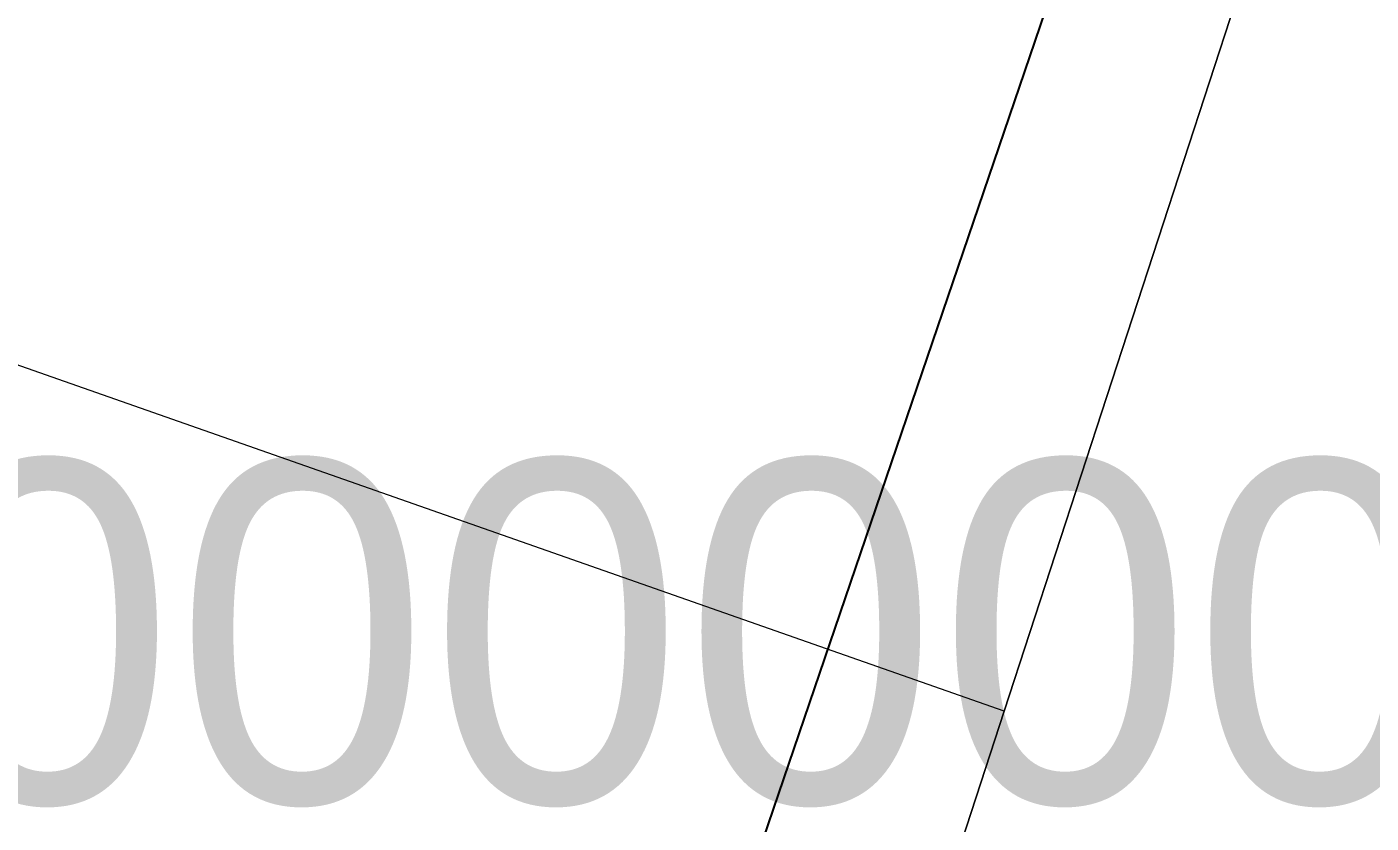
# Model space of a CAD drawing. Header units: metres. Extents: x 0 to 105485, y 0 to 425721.
# Drawn here: x 104693.898 to 104697.434, y 425189.946 to 425192.04 of the extents above; entities that cross this region are included whole.
import ezdxf
from ezdxf.enums import TextEntityAlignment as Align

# ---------------------------------------------------------------- set-up
doc = ezdxf.new("R2010")
doc.units = ezdxf.units.M
doc.header["$MEASUREMENT"] = 0
for name, color, linetype, lineweight in [('B-XX-MO-ONDERZOEK_SONDERING-T', 90, 'Continuous', 18), ('B-XX-VH-OPENVERHARDING-G', 90, 'Continuous', 18), ('B-XX-VW-MARKERING-G', 7, 'Continuous', 18)]:
    doc.layers.add(name, color=color, linetype=linetype, lineweight=lineweight)
doc.layers.add('GIS-WEGVAKKEN', color=2, linetype='Continuous')

msp = doc.modelspace()

# ---------------------------------------------------------------- linework, layer by layer
at = {"layer": 'B-XX-VH-OPENVERHARDING-G', "ltscale": 0.5}
for points in [[(104705.043, 425216.028), (104703.27, 425210.653), (104702.915, 425209.522), (104702.473, 425208.332), (104701.563, 425205.59), (104701.563, 425205.589), (104700.852, 425203.336), (104700.078, 425201.079), (104699.362, 425198.993), (104698.585, 425196.728), (104697.909, 425194.655), (104697.212, 425192.518), (104696.469, 425190.24), (104695.752, 425188.04), (104695.21, 425186.378), (104695.097, 425185.977), (104694.461, 425183.711), (104693.88, 425181.56), (104693.879, 425181.556), (104693.216, 425179.17), (104693.189, 425179.056), (104692.616, 425176.647), (104692.147, 425174.361)], [(104692.147, 425174.361), (104692.616, 425176.647), (104693.189, 425179.056), (104693.216, 425179.17), (104693.879, 425181.556), (104693.88, 425181.56), (104694.461, 425183.711), (104695.097, 425185.977), (104695.21, 425186.378), (104695.752, 425188.04), (104696.469, 425190.24), (104697.212, 425192.518), (104697.909, 425194.655), (104698.585, 425196.728), (104699.362, 425198.993), (104700.078, 425201.079)]]:
    msp.add_lwpolyline(points, dxfattribs=at)
at = {"layer": 'B-XX-VW-MARKERING-G', "color": 0, "ltscale": 0.5, "true_color": 0x808080}
msp.add_polyline3d([(104696.469, 425190.24, 2.2991), (104693.997, 425191.108, 2.2394), (104691.525, 425191.976, 2.2076)], dxfattribs=at)
at = {"layer": 'GIS-WEGVAKKEN'}
msp.add_lwpolyline([(104706.3177, 425219.0663), (104704.65, 425206.8), (104697.82, 425195.73), (104694.67, 425186.49), (104693.11, 425181.66), (104692.44, 425176.9), (104693.19, 425166.77), (104690.4723, 425152.5066)], dxfattribs=at)

# ---------------------------------------------------------------- texts
at = {"layer": 'B-XX-MO-ONDERZOEK_SONDERING-T', "color": 10, "lineweight": 18}
msp.add_text('CPT000000091921', height=0.9, dxfattribs=at).set_placement((104696.43, 425190.45), align=Align.MIDDLE_CENTER)

doc.saveas('drawing.dxf')
